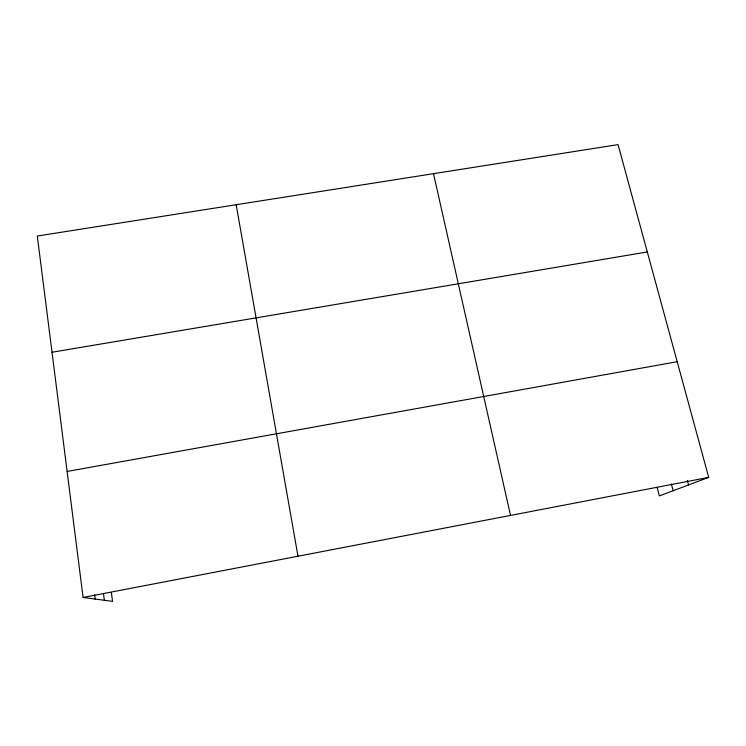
<?xml version="1.0" encoding="UTF-8"?>
<svg xmlns="http://www.w3.org/2000/svg" width="746" height="746" viewBox="0 0 746 746"><rect width="100%" height="100%" fill="white"/><g stroke="black" fill="none" stroke-linecap="round" stroke-linejoin="round"><path stroke-width="1.12" d="M111.35 592.408L112.543 601.379L83.086 597.481L37.3 236.034L618.061 144.621L708.7 477.375L659.361 495.913L657.105 487.25M83.086 597.481L708.7 477.375M67.121 471.444L677.191 361.698M52.024 352.252L647.295 251.952M687.336 480.461L688.539 484.947M671.372 483.986L673.153 490.728M433.501 173.669L510.525 515.421M236.174 204.73L297.98 556.218M103.47 593.564L104.356 600.297M94.593 594.562L95.18 599.085"/></g></svg>
